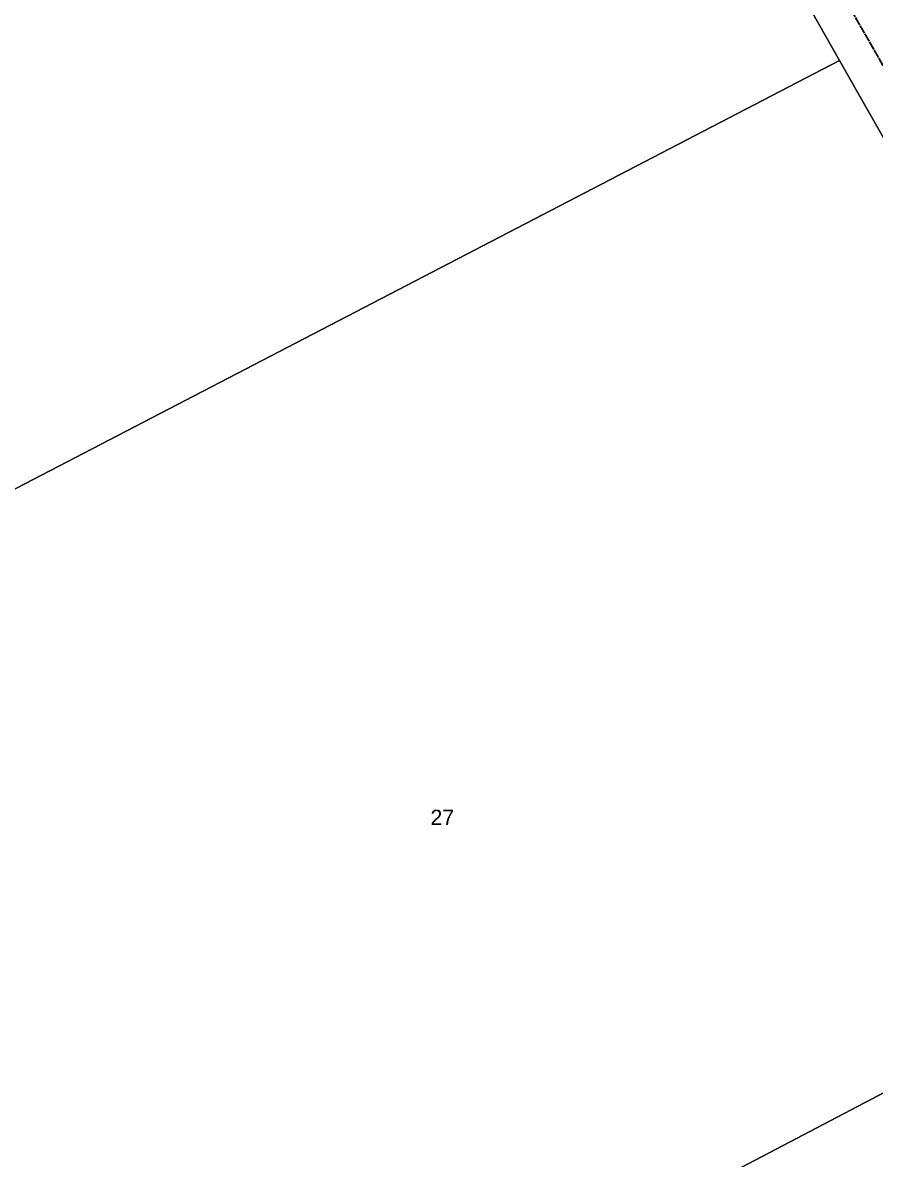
# Model space of a CAD drawing. Header units: metres. Extents: x 301589 to 305563, y 6268713 to 6270518.
# Drawn here: x 303998.5 to 304099, y 6269585.6 to 6269719.6 of the extents above; entities that cross this region are included whole.
import ezdxf

# ---------------------------------------------------------------- set-up
doc = ezdxf.new("R2010")
doc.units = ezdxf.units.M
doc.linetypes.add('Cable Exist OH', pattern=[1, 1, 0])
for name, color, linetype in [('_User_HV_Exist', 7, 'Continuous'), ('Mains_HV_EXT', 1, 'Continuous'), ('Mains_LV_EXT', 5, 'Continuous')]:
    doc.layers.add(name, color=color, linetype=linetype)
doc.layers.add('Cadastre Land Parcels_SP_EXT', color=7, linetype='Continuous', lineweight=5)
doc.layers.add('Cadastre Roads_SP_EXT', color=9, linetype='Continuous', lineweight=5)
doc.styles.get("Standard").update_dxf_attribs({"font": 'arial.ttf'})

msp = doc.modelspace()

# ---------------------------------------------------------------- linework, layer by layer
at = {"layer": '_User_HV_Exist', "linetype": 'Cable Exist OH'}
msp.add_lwpolyline([(304154.387, 6269622.23), (304120.674, 6269678.271), (304044.856, 6269810.726)], dxfattribs=at)
at = {"layer": 'Cadastre Land Parcels_SP_EXT', "linetype": 'Continuous'}
for points in [[(304094.778, 6269715.131), (304066.278, 6269765.445), (304039.291, 6269812.391), (303887.235, 6269732.778), (303913.42, 6269683.886), (303939.734, 6269634.541), (304094.778, 6269715.131)], [(304146.696, 6269617.993), (304111.029, 6269686.538), (304094.778, 6269715.131), (303939.734, 6269634.541), (303958.148, 6269599.404), (303991.458, 6269536.35), (304080.055, 6269583.019), (304146.696, 6269617.993)], [(304152.313, 6269460.236), (304150.544, 6269487.01), (304154.768, 6269542.807), (304155.158, 6269575.109), (304154.207, 6269581.534), (304154.538, 6269591.646), (304150.919, 6269606.372), (304146.696, 6269617.993), (304080.055, 6269583.019), (304149.46, 6269452.566), (304152.313, 6269460.236)]]:
    msp.add_lwpolyline(points, close=True, dxfattribs=at)
at = {"layer": 'Cadastre Roads_SP_EXT', "linetype": 'Continuous'}
msp.add_lwpolyline([(304176.396, 6269623.063), (304176.396, 6269623.063), (304142.739, 6269675.053), (304140.325, 6269679.305), (304101.632, 6269747.458), (304026.955, 6269878.874), (304018.692, 6269873.797), (304007.897, 6269867.165), (304039.291, 6269812.391), (304066.278, 6269765.445), (304094.778, 6269715.131), (304111.029, 6269686.538), (304146.696, 6269617.993), (304146.696, 6269617.993), (304146.696, 6269617.993), (304146.696, 6269617.993), (304146.696, 6269617.993), (304146.696, 6269617.993), (304146.696, 6269617.993), (304146.696, 6269617.994)], dxfattribs=at)
at = {"layer": 'Mains_HV_EXT', "linetype": 'Cable Exist OH'}
msp.add_lwpolyline([(304154.387, 6269622.23), (304120.674, 6269678.271), (304042.758, 6269814.392)], dxfattribs=at)
at = {"layer": 'Mains_LV_EXT', "linetype": 'Cable Exist OH'}
msp.add_lwpolyline([(304120.674, 6269678.271), (304078.796, 6269751.469)], dxfattribs=at)

# ---------------------------------------------------------------- texts
at = {"layer": 'Defpoints'}
msp.add_text('27', height=1.8, dxfattribs=at).set_placement((304046.589, 6269625.028))

doc.saveas('drawing.dxf')
